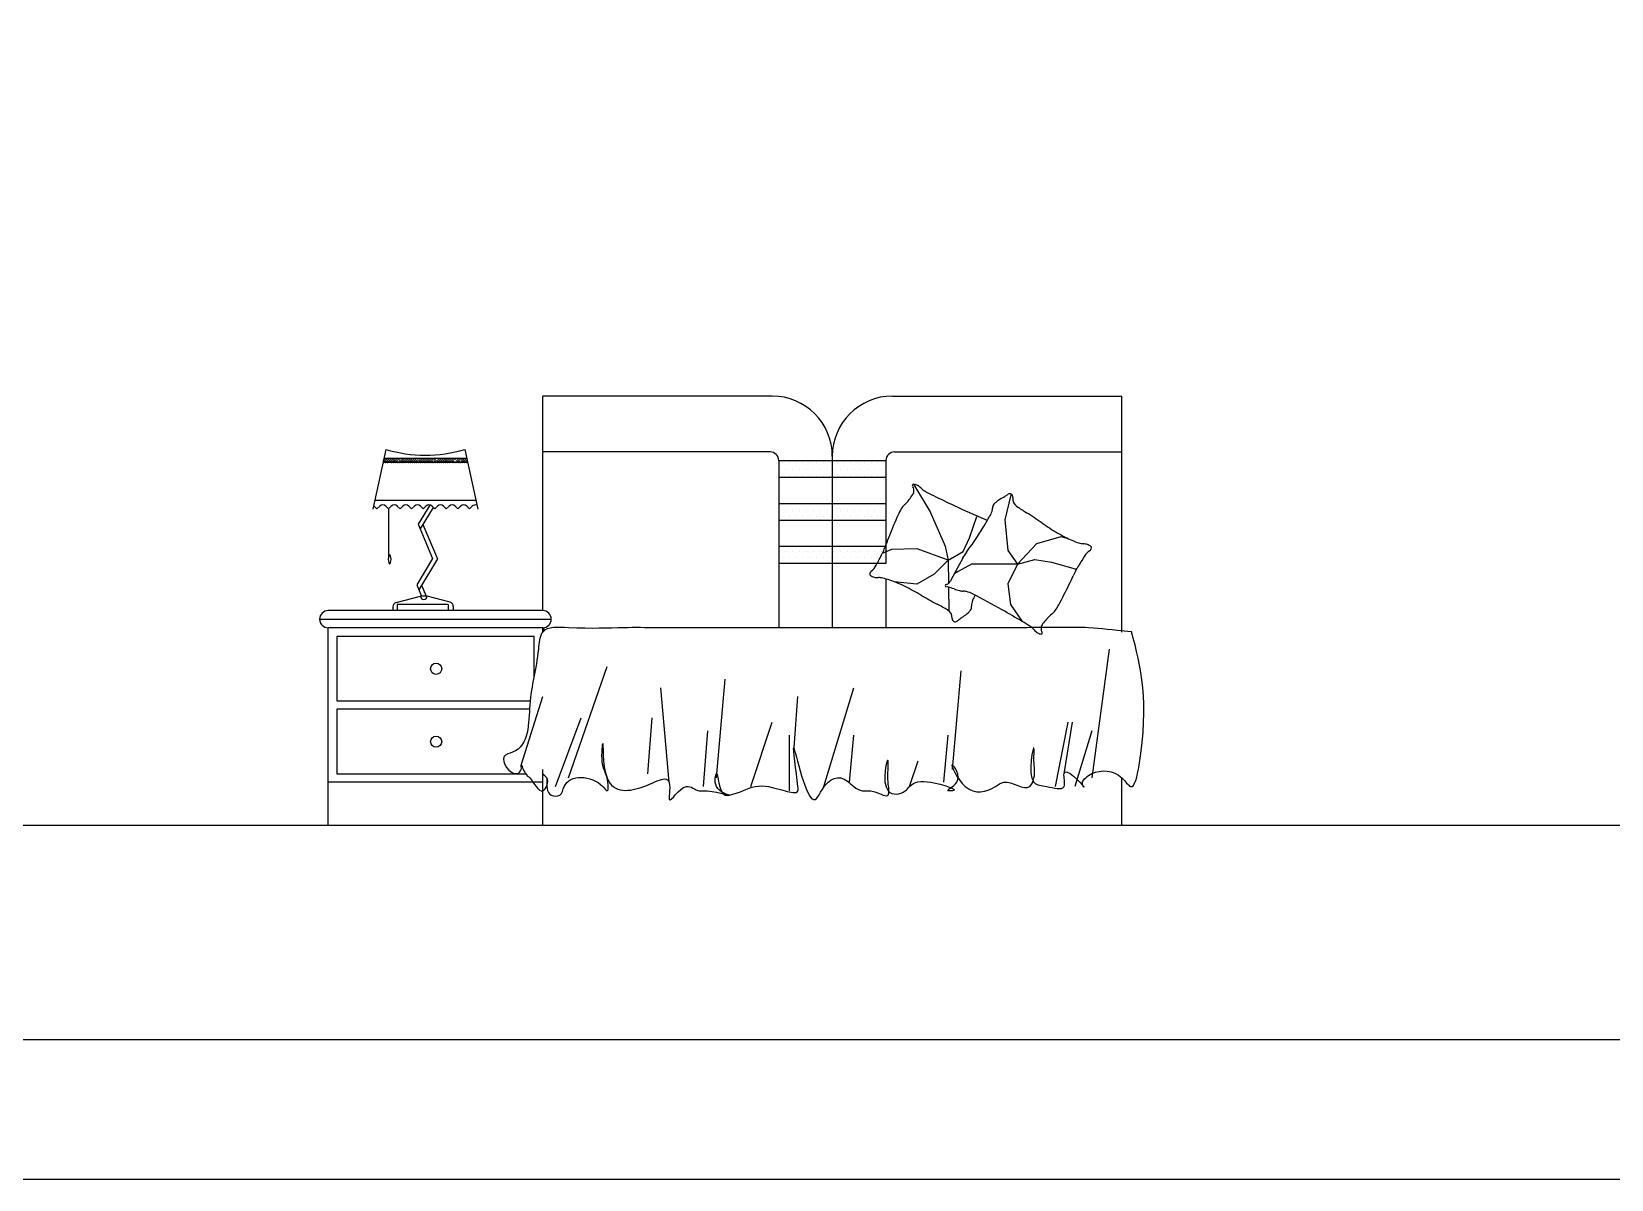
# Model space of a CAD drawing. Header units: inches. Extents: x 15.4 to 57.9, y 9.9 to 34.7.
# Drawn here: x 19.099 to 22.781, y 9.9 to 12.576 of the extents above; entities that cross this region are included whole.
import ezdxf

# ---------------------------------------------------------------- set-up
doc = ezdxf.new("R2010")
doc.units = ezdxf.units.IN
doc.header["$MEASUREMENT"] = 0
for name, color, linetype in [('02', 2, 'Continuous'), ('1', 1, 'Continuous'), ('kadrbm', 4, 'Continuous')]:
    doc.layers.add(name, color=color, linetype=linetype)

# ---------------------------------------------------------------- blocks, each defined once
blk = doc.blocks.new('kadrbm')
at = {"layer": 'kadrbm', "color": 4}
blk.add_lwpolyline([(0, 0), (0, 24.7972), (21, 24.7972), (21, 0), (0, 0)], close=True, dxfattribs=at)
blk.add_lwpolyline([(20.6631, 0.3257), (20.6631, 24.4603), (0.3369, 24.4603), (0.3369, 0.3257), (20.6631, 0.3257)], dxfattribs=at)

msp = doc.modelspace()

# ---------------------------------------------------------------- linework, layer by layer
at = {"layer": '02'}
for p, q in [((20.8256, 11.726), (20.2906, 11.726)), ((20.2906, 11.226), (20.2906, 11.726)), ((21.1056, 11.726), (21.6406, 11.726)), ((21.6406, 11.176), (21.6406, 11.726)), ((19.9247, 11.6019), (19.8947, 11.4627)), ((20.1091, 11.6019), (20.1391, 11.4627)), ((20.1157, 11.5712), (19.918, 11.5712)), ((19.9188, 11.5748), (19.9201, 11.5761)), ((19.9197, 11.5712), (19.9201, 11.5716)), ((19.92, 11.5805), (19.9201, 11.5805)), ((20.1137, 11.5807), (19.9201, 11.5807)), ((19.9201, 11.5805), (19.9223, 11.5783)), ((19.9201, 11.5761), (19.9223, 11.5738)), ((19.9201, 11.5716), (19.9205, 11.5712)), ((19.9223, 11.5783), (19.9246, 11.5805)), ((19.9223, 11.5738), (19.9246, 11.5761)), ((19.9242, 11.5712), (19.9246, 11.5716)), ((19.9246, 11.5805), (19.9268, 11.5783)), ((19.9246, 11.5761), (19.9268, 11.5738)), ((19.9246, 11.5716), (19.925, 11.5712)), ((19.9268, 11.5783), (19.9291, 11.5805)), ((19.9268, 11.5738), (19.9291, 11.5761)), ((19.9287, 11.5712), (19.9291, 11.5716)), ((19.9291, 11.5805), (19.9313, 11.5783)), ((19.9291, 11.5761), (19.9313, 11.5738)), ((19.9291, 11.5716), (19.9294, 11.5712)), ((19.9313, 11.5783), (19.9336, 11.5805)), ((19.9313, 11.5738), (19.9336, 11.5761)), ((19.9332, 11.5712), (19.9336, 11.5716)), ((19.9336, 11.5805), (19.9358, 11.5783)), ((19.9336, 11.5761), (19.9358, 11.5738)), ((19.9336, 11.5716), (19.9339, 11.5712)), ((19.9358, 11.5783), (19.938, 11.5805)), ((19.9358, 11.5738), (19.938, 11.5761)), ((19.9377, 11.5712), (19.938, 11.5716)), ((19.938, 11.5805), (19.9403, 11.5783)), ((19.938, 11.5761), (19.9403, 11.5738)), ((19.938, 11.5716), (19.9384, 11.5712)), ((19.9403, 11.5783), (19.9425, 11.5805)), ((19.9403, 11.5738), (19.9425, 11.5761)), ((19.9421, 11.5712), (19.9425, 11.5716)), ((19.9425, 11.5805), (19.9448, 11.5783)), ((19.9425, 11.5761), (19.9448, 11.5738)), ((19.9425, 11.5716), (19.9429, 11.5712)), ((19.9448, 11.5783), (19.947, 11.5805)), ((19.9448, 11.5738), (19.947, 11.5761)), ((19.9466, 11.5712), (19.947, 11.5716)), ((19.947, 11.5805), (19.9493, 11.5783)), ((19.947, 11.5761), (19.9493, 11.5738)), ((19.947, 11.5716), (19.9474, 11.5712)), ((19.9493, 11.5783), (19.9515, 11.5805)), ((19.9493, 11.5738), (19.9515, 11.5761)), ((19.9511, 11.5712), (19.9515, 11.5716)), ((19.9515, 11.5805), (19.9538, 11.5783)), ((19.9515, 11.5761), (19.9538, 11.5738)), ((19.9515, 11.5716), (19.9519, 11.5712)), ((19.9538, 11.5783), (19.956, 11.5805)), ((19.9556, 11.5712), (19.956, 11.5716)), ((19.956, 11.5805), (19.9582, 11.5783)), ((19.956, 11.5761), (19.9582, 11.5738)), ((19.956, 11.5716), (19.9564, 11.5712)), ((19.9582, 11.5738), (19.9605, 11.5761)), ((19.9601, 11.5712), (19.9605, 11.5716)), ((19.9605, 11.5805), (19.9627, 11.5783)), ((19.9605, 11.5761), (19.9627, 11.5738)), ((19.9605, 11.5716), (19.9609, 11.5712)), ((19.9627, 11.5783), (19.965, 11.5805)), ((19.9627, 11.5738), (19.965, 11.5761)), ((19.9646, 11.5712), (19.965, 11.5716)), ((19.965, 11.5805), (19.9672, 11.5783)), ((19.965, 11.5761), (19.9672, 11.5738)), ((19.965, 11.5716), (19.9654, 11.5712)), ((19.9672, 11.5783), (19.9695, 11.5805)), ((19.9672, 11.5738), (19.9695, 11.5761)), ((19.9691, 11.5712), (19.9695, 11.5716)), ((19.9695, 11.5805), (19.9717, 11.5783)), ((19.9695, 11.5761), (19.9717, 11.5738)), ((19.9695, 11.5716), (19.9699, 11.5712)), ((19.9717, 11.5783), (19.974, 11.5805)), ((19.9717, 11.5738), (19.974, 11.5761)), ((19.9736, 11.5712), (19.974, 11.5716)), ((19.974, 11.5805), (19.9762, 11.5783)), ((19.974, 11.5761), (19.9762, 11.5738)), ((19.974, 11.5716), (19.9743, 11.5712)), ((19.9762, 11.5783), (19.9785, 11.5805)), ((19.9762, 11.5738), (19.9785, 11.5761)), ((19.9781, 11.5712), (19.9785, 11.5716)), ((19.9785, 11.5805), (19.9807, 11.5783)), ((19.9785, 11.5761), (19.9807, 11.5738)), ((19.9785, 11.5716), (19.9788, 11.5712)), ((19.9807, 11.5783), (19.9829, 11.5805)), ((19.9807, 11.5738), (19.9829, 11.5761)), ((19.9826, 11.5712), (19.9829, 11.5716)), ((19.9829, 11.5805), (19.9852, 11.5783)), ((19.9829, 11.5761), (19.9852, 11.5738)), ((19.9829, 11.5716), (19.9833, 11.5712)), ((19.9852, 11.5783), (19.9874, 11.5805)), ((19.9852, 11.5738), (19.9874, 11.5761)), ((19.987, 11.5712), (19.9874, 11.5716)), ((19.9874, 11.5805), (19.9897, 11.5783)), ((19.9874, 11.5761), (19.9897, 11.5738)), ((19.9874, 11.5716), (19.9878, 11.5712)), ((19.9897, 11.5783), (19.9919, 11.5805)), ((19.9897, 11.5738), (19.9919, 11.5761)), ((19.9915, 11.5712), (19.9919, 11.5716)), ((19.9919, 11.5805), (19.9942, 11.5783)), ((19.9919, 11.5761), (19.9942, 11.5738)), ((19.9919, 11.5716), (19.9923, 11.5712)), ((19.9942, 11.5783), (19.9964, 11.5805)), ((19.9942, 11.5738), (19.9964, 11.5761)), ((19.996, 11.5712), (19.9964, 11.5716)), ((19.9964, 11.5761), (19.9987, 11.5738)), ((19.9964, 11.5716), (19.9968, 11.5712)), ((19.9987, 11.5783), (20.0009, 11.5805)), ((19.9987, 11.5738), (20.0009, 11.5761)), ((20.0005, 11.5712), (20.0009, 11.5716)), ((20.0009, 11.5805), (20.0031, 11.5783)), ((20.0009, 11.5716), (20.0013, 11.5712)), ((20.0031, 11.5738), (20.0054, 11.5761)), ((20.005, 11.5712), (20.0054, 11.5716)), ((20.0054, 11.5805), (20.0076, 11.5783)), ((20.0054, 11.5761), (20.0076, 11.5738)), ((20.0054, 11.5716), (20.0058, 11.5712)), ((20.0076, 11.5783), (20.0099, 11.5805)), ((20.0076, 11.5738), (20.0099, 11.5761)), ((20.0095, 11.5712), (20.0099, 11.5716)), ((20.0099, 11.5805), (20.0121, 11.5783)), ((20.0099, 11.5761), (20.0121, 11.5738)), ((20.0099, 11.5716), (20.0103, 11.5712)), ((20.0121, 11.5783), (20.0144, 11.5805)), ((20.0121, 11.5738), (20.0144, 11.5761)), ((20.014, 11.5712), (20.0144, 11.5716)), ((20.0144, 11.5805), (20.0166, 11.5783)), ((20.0144, 11.5761), (20.0166, 11.5738)), ((20.0144, 11.5716), (20.0148, 11.5712)), ((20.0166, 11.5783), (20.0189, 11.5805)), ((20.0166, 11.5738), (20.0189, 11.5761)), ((20.0185, 11.5712), (20.0189, 11.5716)), ((20.0189, 11.5805), (20.0211, 11.5783)), ((20.0189, 11.5761), (20.0211, 11.5738)), ((20.0189, 11.5716), (20.0192, 11.5712)), ((20.0211, 11.5783), (20.0234, 11.5805)), ((20.0211, 11.5738), (20.0234, 11.5761)), ((20.023, 11.5712), (20.0234, 11.5716)), ((20.0234, 11.5805), (20.0256, 11.5783)), ((20.0234, 11.5761), (20.0256, 11.5738)), ((20.0234, 11.5716), (20.0237, 11.5712)), ((20.0256, 11.5783), (20.0278, 11.5805)), ((20.0256, 11.5738), (20.0278, 11.5761)), ((20.0275, 11.5712), (20.0278, 11.5716)), ((20.0278, 11.5805), (20.0301, 11.5783)), ((20.0278, 11.5761), (20.0301, 11.5738)), ((20.0278, 11.5716), (20.0282, 11.5712)), ((20.0301, 11.5783), (20.0323, 11.5805)), ((20.0301, 11.5738), (20.0323, 11.5761)), ((20.032, 11.5712), (20.0323, 11.5716)), ((20.0323, 11.5805), (20.0346, 11.5783)), ((20.0323, 11.5761), (20.0346, 11.5738)), ((20.0323, 11.5716), (20.0327, 11.5712)), ((20.0346, 11.5783), (20.0368, 11.5805)), ((20.0364, 11.5712), (20.0368, 11.5716)), ((20.0368, 11.5805), (20.0391, 11.5783)), ((20.0368, 11.5761), (20.0391, 11.5738)), ((20.0368, 11.5716), (20.0372, 11.5712)), ((20.0391, 11.5783), (20.0413, 11.5805)), ((20.0391, 11.5738), (20.0413, 11.5761)), ((20.0409, 11.5712), (20.0413, 11.5716)), ((20.0413, 11.5716), (20.0417, 11.5712)), ((20.0436, 11.5738), (20.0458, 11.5761)), ((20.0454, 11.5712), (20.0458, 11.5716)), ((20.0458, 11.5805), (20.048, 11.5783)), ((20.0458, 11.5761), (20.048, 11.5738)), ((20.0458, 11.5716), (20.0462, 11.5712)), ((20.048, 11.5783), (20.0503, 11.5805)), ((20.048, 11.5738), (20.0503, 11.5761)), ((20.0499, 11.5712), (20.0503, 11.5716)), ((20.0503, 11.5805), (20.0525, 11.5783)), ((20.0503, 11.5761), (20.0525, 11.5738)), ((20.0503, 11.5716), (20.0507, 11.5712)), ((20.0525, 11.5783), (20.0548, 11.5805)), ((20.0525, 11.5738), (20.0548, 11.5761)), ((20.0544, 11.5712), (20.0548, 11.5716)), ((20.0548, 11.5805), (20.057, 11.5783)), ((20.0548, 11.5761), (20.057, 11.5738)), ((20.0548, 11.5716), (20.0552, 11.5712)), ((20.057, 11.5783), (20.0593, 11.5805)), ((20.057, 11.5738), (20.0593, 11.5761)), ((20.0589, 11.5712), (20.0593, 11.5716)), ((20.0593, 11.5805), (20.0615, 11.5783)), ((20.0593, 11.5761), (20.0615, 11.5738)), ((20.0593, 11.5716), (20.0597, 11.5712)), ((20.0615, 11.5783), (20.0638, 11.5805)), ((20.0615, 11.5738), (20.0638, 11.5761)), ((20.0634, 11.5712), (20.0638, 11.5716)), ((20.0638, 11.5805), (20.066, 11.5783)), ((20.0638, 11.5761), (20.066, 11.5738)), ((20.0638, 11.5716), (20.0641, 11.5712)), ((20.066, 11.5783), (20.0683, 11.5805)), ((20.066, 11.5738), (20.0683, 11.5761)), ((20.0679, 11.5712), (20.0683, 11.5716)), ((20.0683, 11.5805), (20.0705, 11.5783)), ((20.0683, 11.5761), (20.0705, 11.5738)), ((20.0683, 11.5716), (20.0686, 11.5712)), ((20.0705, 11.5783), (20.0727, 11.5805)), ((20.0705, 11.5738), (20.0727, 11.5761)), ((20.0724, 11.5712), (20.0727, 11.5716)), ((20.0727, 11.5805), (20.075, 11.5783)), ((20.0727, 11.5761), (20.075, 11.5738)), ((20.0727, 11.5716), (20.0731, 11.5712)), ((20.075, 11.5783), (20.0772, 11.5805)), ((20.075, 11.5738), (20.0772, 11.5761)), ((20.0769, 11.5712), (20.0772, 11.5716)), ((20.0772, 11.5805), (20.0795, 11.5783)), ((20.0772, 11.5761), (20.0795, 11.5738)), ((20.0772, 11.5716), (20.0776, 11.5712)), ((20.0795, 11.5783), (20.0817, 11.5805)), ((20.0795, 11.5738), (20.0817, 11.5761)), ((20.0813, 11.5712), (20.0817, 11.5716)), ((20.0817, 11.5805), (20.084, 11.5783)), ((20.0817, 11.5761), (20.084, 11.5738)), ((20.0817, 11.5716), (20.0821, 11.5712)), ((20.084, 11.5783), (20.0862, 11.5805)), ((20.0858, 11.5712), (20.0862, 11.5716)), ((20.0862, 11.5805), (20.0885, 11.5783)), ((20.0862, 11.5716), (20.0866, 11.5712)), ((20.0885, 11.5738), (20.0907, 11.5761)), ((20.0903, 11.5712), (20.0907, 11.5716)), ((20.0907, 11.5805), (20.0929, 11.5783)), ((20.0907, 11.5761), (20.0929, 11.5738)), ((20.0907, 11.5716), (20.0911, 11.5712)), ((20.0929, 11.5783), (20.0952, 11.5805)), ((20.0929, 11.5738), (20.0952, 11.5761)), ((20.0948, 11.5712), (20.0952, 11.5716)), ((20.0952, 11.5805), (20.0974, 11.5783)), ((20.0952, 11.5761), (20.0974, 11.5738)), ((20.0952, 11.5716), (20.0956, 11.5712)), ((20.0974, 11.5783), (20.0997, 11.5805)), ((20.0993, 11.5712), (20.0997, 11.5716)), ((20.0997, 11.5805), (20.1019, 11.5783)), ((20.0997, 11.5761), (20.1019, 11.5738)), ((20.0997, 11.5716), (20.1001, 11.5712)), ((20.1019, 11.5783), (20.1042, 11.5805)), ((20.1019, 11.5738), (20.1042, 11.5761)), ((20.1038, 11.5712), (20.1042, 11.5716)), ((20.1042, 11.5805), (20.1064, 11.5783)), ((20.1042, 11.5761), (20.1064, 11.5738)), ((20.1042, 11.5716), (20.1046, 11.5712)), ((20.1064, 11.5783), (20.1087, 11.5805)), ((20.1064, 11.5738), (20.1087, 11.5761)), ((20.1083, 11.5712), (20.1087, 11.5716)), ((20.1087, 11.5805), (20.1109, 11.5783)), ((20.1087, 11.5761), (20.1109, 11.5738)), ((20.1087, 11.5716), (20.109, 11.5712)), ((20.1109, 11.5783), (20.1132, 11.5805)), ((20.1109, 11.5738), (20.1132, 11.5761)), ((20.1128, 11.5712), (20.1132, 11.5716)), ((20.1132, 11.5805), (20.1139, 11.5798)), ((20.1132, 11.5761), (20.1151, 11.5741)), ((20.1132, 11.5716), (20.1135, 11.5712)), ((20.8206, 11.596), (20.2906, 11.596)), ((20.8406, 11.576), (21.0906, 11.576)), ((20.8406, 11.576), (20.8406, 11.1861)), ((20.8496, 11.5713), (20.8496, 11.5713)), ((20.8654, 11.5713), (20.8654, 11.5713)), ((20.8813, 11.5713), (20.8813, 11.5713)), ((20.8972, 11.5713), (20.8972, 11.5713)), ((20.9131, 11.5713), (20.9131, 11.5713)), ((20.9289, 11.5713), (20.9289, 11.5713)), ((20.9448, 11.5713), (20.9448, 11.5713)), ((20.9607, 11.5713), (20.9607, 11.5713)), ((20.9656, 11.586), (20.9656, 11.186)), ((20.9766, 11.5713), (20.9766, 11.5713)), ((20.9924, 11.5713), (20.9924, 11.5713)), ((21.0083, 11.5713), (21.0083, 11.5713)), ((21.0242, 11.5713), (21.0242, 11.5713)), ((21.0401, 11.5713), (21.0401, 11.5713)), ((21.0559, 11.5713), (21.0559, 11.5713)), ((21.0718, 11.5713), (21.0718, 11.5713)), ((21.0877, 11.5713), (21.0877, 11.5713)), ((21.0906, 11.576), (21.0906, 11.336)), ((21.1106, 11.596), (21.6406, 11.596)), ((21.0906, 11.536), (20.8406, 11.536)), ((20.8416, 11.5554), (20.8416, 11.5554)), ((20.8496, 11.5395), (20.8496, 11.5395)), ((20.8575, 11.5554), (20.8575, 11.5554)), ((20.8654, 11.5395), (20.8654, 11.5395)), ((20.8734, 11.5554), (20.8734, 11.5554)), ((20.8813, 11.5395), (20.8813, 11.5395)), ((20.8892, 11.5554), (20.8892, 11.5554)), ((20.8972, 11.5395), (20.8972, 11.5395)), ((20.9051, 11.5554), (20.9051, 11.5554)), ((20.9131, 11.5395), (20.9131, 11.5395)), ((20.921, 11.5554), (20.921, 11.5554)), ((20.9289, 11.5395), (20.9289, 11.5395)), ((20.9369, 11.5554), (20.9369, 11.5554)), ((20.9448, 11.5395), (20.9448, 11.5395)), ((20.9527, 11.5554), (20.9527, 11.5554)), ((20.9607, 11.5395), (20.9607, 11.5395)), ((20.9686, 11.5554), (20.9686, 11.5554)), ((20.9766, 11.5395), (20.9766, 11.5395)), ((20.9845, 11.5554), (20.9845, 11.5554)), ((20.9924, 11.5395), (20.9924, 11.5395)), ((21.0004, 11.5554), (21.0004, 11.5554)), ((21.0083, 11.5395), (21.0083, 11.5395)), ((21.0162, 11.5554), (21.0162, 11.5554)), ((21.0242, 11.5395), (21.0242, 11.5395)), ((21.0321, 11.5554), (21.0321, 11.5554)), ((21.0401, 11.5395), (21.0401, 11.5395)), ((21.048, 11.5554), (21.048, 11.5554)), ((21.0559, 11.5395), (21.0559, 11.5395)), ((21.0639, 11.5554), (21.0639, 11.5554)), ((21.0718, 11.5395), (21.0718, 11.5395)), ((21.0797, 11.5554), (21.0797, 11.5554)), ((21.0877, 11.5395), (21.0877, 11.5395)), ((21.1546, 11.5204), (21.1935, 11.456)), ((21.3817, 11.4959), (21.3675, 11.4377)), ((19.8978, 11.4695), (19.9044, 11.463)), ((20.1348, 11.4827), (19.899, 11.4827)), ((19.9044, 11.463), (19.9108, 11.4694)), ((19.9249, 11.4694), (19.9313, 11.463)), ((19.9313, 11.463), (19.9377, 11.4694)), ((19.9313, 11.463), (19.9313, 11.3517)), ((19.9518, 11.4694), (19.9582, 11.463)), ((19.9582, 11.463), (19.9646, 11.4694)), ((19.9788, 11.4694), (19.9852, 11.463)), ((19.9852, 11.463), (19.9916, 11.4694)), ((20.0273, 11.4721), (20.0003, 11.4277)), ((20.0356, 11.4665), (20.0051, 11.4163)), ((20.0057, 11.4694), (20.0121, 11.463)), ((20.0121, 11.463), (20.0185, 11.4694)), ((20.0327, 11.4694), (20.0391, 11.463)), ((20.0391, 11.463), (20.0455, 11.4694)), ((20.0596, 11.4694), (20.066, 11.463)), ((20.066, 11.463), (20.0724, 11.4694)), ((20.0866, 11.4694), (20.0929, 11.463)), ((20.0929, 11.463), (20.0993, 11.4694)), ((20.1135, 11.4694), (20.12, 11.4629)), ((20.12, 11.4629), (20.1264, 11.4694)), ((20.8406, 11.476), (21.0906, 11.476)), ((20.8416, 11.4602), (20.8416, 11.4602)), ((20.8575, 11.4602), (20.8575, 11.4602)), ((20.8734, 11.4602), (20.8734, 11.4602)), ((20.8892, 11.4602), (20.8892, 11.4602)), ((20.9051, 11.4602), (20.9051, 11.4602)), ((20.921, 11.4602), (20.921, 11.4602)), ((20.9369, 11.4602), (20.9369, 11.4602)), ((20.9527, 11.4602), (20.9527, 11.4602)), ((20.9686, 11.4602), (20.9686, 11.4602)), ((20.9845, 11.4602), (20.9845, 11.4602)), ((21.0004, 11.4602), (21.0004, 11.4602)), ((21.0162, 11.4602), (21.0162, 11.4602)), ((21.0321, 11.4602), (21.0321, 11.4602)), ((21.048, 11.4602), (21.048, 11.4602)), ((21.0639, 11.4602), (21.0639, 11.4602)), ((21.0797, 11.4602), (21.0797, 11.4602)), ((21.1935, 11.456), (21.2285, 11.3766)), ((20.0003, 11.4277), (20.034, 11.3473)), ((20.0115, 11.4268), (20.0452, 11.3464)), ((21.0906, 11.436), (20.8406, 11.436)), ((20.8496, 11.4443), (20.8496, 11.4443)), ((20.8654, 11.4443), (20.8654, 11.4443)), ((20.8813, 11.4443), (20.8813, 11.4443)), ((20.8972, 11.4443), (20.8972, 11.4443)), ((20.9131, 11.4443), (20.9131, 11.4443)), ((20.9289, 11.4443), (20.9289, 11.4443)), ((20.9448, 11.4443), (20.9448, 11.4443)), ((20.9607, 11.4443), (20.9607, 11.4443)), ((20.9766, 11.4443), (20.9766, 11.4443)), ((20.9924, 11.4443), (20.9924, 11.4443)), ((21.0083, 11.4443), (21.0083, 11.4443)), ((21.0242, 11.4443), (21.0242, 11.4443)), ((21.0401, 11.4443), (21.0401, 11.4443)), ((21.0559, 11.4443), (21.0559, 11.4443)), ((21.0718, 11.4443), (21.0718, 11.4443)), ((21.0877, 11.4443), (21.0877, 11.4443)), ((21.2855, 11.3957), (21.3023, 11.4453)), ((21.3675, 11.4377), (21.3747, 11.3662)), ((21.2707, 11.3641), (21.2855, 11.3957)), ((21.3971, 11.3339), (21.4423, 11.3828)), ((21.4423, 11.3828), (21.4988, 11.3986)), ((21.4988, 11.3986), (21.5124, 11.3952)), ((20.034, 11.3473), (19.9969, 11.2862)), ((20.0452, 11.3464), (20.0017, 11.2748)), ((20.8406, 11.376), (21.0906, 11.376)), ((20.8416, 11.3649), (20.8416, 11.3649)), ((20.8496, 11.349), (20.8496, 11.349)), ((20.8575, 11.3649), (20.8575, 11.3649)), ((20.8654, 11.349), (20.8654, 11.349)), ((20.8734, 11.3649), (20.8734, 11.3649)), ((20.8813, 11.349), (20.8813, 11.349)), ((20.8892, 11.3649), (20.8892, 11.3649)), ((20.8972, 11.349), (20.8972, 11.349)), ((20.9051, 11.3649), (20.9051, 11.3649)), ((20.9131, 11.349), (20.9131, 11.349)), ((20.921, 11.3649), (20.921, 11.3649)), ((20.9289, 11.349), (20.9289, 11.349)), ((20.9369, 11.3649), (20.9369, 11.3649)), ((20.9448, 11.349), (20.9448, 11.349)), ((20.9527, 11.3649), (20.9527, 11.3649)), ((20.9607, 11.349), (20.9607, 11.349)), ((20.9686, 11.3649), (20.9686, 11.3649)), ((20.9766, 11.349), (20.9766, 11.349)), ((20.9845, 11.3649), (20.9845, 11.3649)), ((20.9924, 11.349), (20.9924, 11.349)), ((21.0004, 11.3649), (21.0004, 11.3649)), ((21.0083, 11.349), (21.0083, 11.349)), ((21.0162, 11.3649), (21.0162, 11.3649)), ((21.0242, 11.349), (21.0242, 11.349)), ((21.0321, 11.3649), (21.0321, 11.3649)), ((21.0401, 11.349), (21.0401, 11.349)), ((21.048, 11.3649), (21.048, 11.3649)), ((21.0559, 11.349), (21.0559, 11.349)), ((21.0639, 11.3649), (21.0639, 11.3649)), ((21.0718, 11.349), (21.0718, 11.349)), ((21.0797, 11.3649), (21.0797, 11.3649)), ((21.1039, 11.3684), (21.0821, 11.3591)), ((21.0877, 11.349), (21.0877, 11.349)), ((21.1636, 11.3699), (21.1039, 11.3684)), ((21.2353, 11.3439), (21.1636, 11.3699)), ((21.2353, 11.3439), (21.203, 11.3107)), ((21.2285, 11.3766), (21.2353, 11.3439)), ((21.2353, 11.3439), (21.2707, 11.3641)), ((21.2353, 11.3439), (21.2362, 11.2892)), ((21.2694, 11.3482), (21.2528, 11.3174)), ((21.3747, 11.3662), (21.3971, 11.3339)), ((21.3971, 11.3339), (21.4372, 11.3455)), ((21.4372, 11.3455), (21.4764, 11.3393)), ((21.0906, 11.336), (20.8406, 11.336)), ((21.203, 11.3107), (21.1628, 11.2876)), ((21.2528, 11.3174), (21.2399, 11.2936)), ((21.2588, 11.317), (21.2513, 11.3128)), ((21.2896, 11.3346), (21.2588, 11.317)), ((21.3971, 11.3339), (21.2896, 11.3346)), ((21.3971, 11.3339), (21.3743, 11.2886)), ((21.4764, 11.3393), (21.5315, 11.3234)), ((21.5315, 11.3234), (21.533, 11.3195)), ((19.9969, 11.2862), (20.0081, 11.2595)), ((20.0081, 11.2853), (20.0189, 11.2595)), ((21.0906, 11.2997), (21.0906, 11.186)), ((21.1628, 11.2876), (21.1096, 11.2934)), ((21.2363, 11.2807), (21.2372, 11.2258)), ((21.3743, 11.2886), (21.381, 11.24)), ((19.9417, 11.2349), (19.9417, 11.226)), ((19.9492, 11.2446), (20.006, 11.2595)), ((19.9514, 11.2401), (19.9514, 11.226)), ((20.0704, 11.2401), (19.9514, 11.2401)), ((20.021, 11.2595), (20.006, 11.2595)), ((20.0748, 11.2454), (20.021, 11.2595)), ((20.0704, 11.2401), (20.0704, 11.226)), ((20.0823, 11.2357), (20.0823, 11.226)), ((21.381, 11.24), (21.4078, 11.2009)), ((19.7706, 11.206), (20.3106, 11.206)), ((20.2906, 11.226), (19.7906, 11.226)), ((20.2906, 11.186), (19.7906, 11.186)), ((19.7906, 10.726), (19.7906, 11.186)), ((19.8106, 11.166), (19.8106, 11.016)), ((20.2706, 11.166), (19.8106, 11.166)), ((20.2706, 11.0735), (20.2706, 11.166)), ((20.2906, 11.176), (20.2906, 11.186)), ((21.6106, 11.136), (21.5706, 10.836)), ((20.3506, 10.836), (20.4406, 11.096)), ((21.2456, 10.856), (21.2656, 11.086)), ((20.5856, 10.826), (20.5656, 11.046)), ((20.6956, 10.836), (20.7156, 11.066)), ((20.9456, 10.816), (21.0156, 11.046)), ((19.8106, 11.016), (20.2615, 11.016)), ((20.2406, 10.866), (20.2906, 11.026)), ((20.8756, 10.896), (20.8856, 11.026)), ((19.8106, 10.996), (19.8106, 10.846)), ((20.2599, 10.996), (19.8106, 10.996)), ((20.3206, 10.816), (20.3806, 10.976)), ((20.5356, 10.846), (20.5456, 10.976)), ((20.6656, 10.816), (20.6756, 10.946)), ((20.7756, 10.816), (20.8256, 10.966)), ((20.8656, 10.806), (20.8656, 10.936)), ((21.0056, 10.826), (21.0156, 10.936)), ((21.2256, 10.826), (21.2356, 10.936)), ((21.4856, 10.816), (21.5156, 10.966)), ((21.5056, 10.846), (21.5256, 10.966)), ((21.5706, 10.946), (21.5306, 10.816)), ((21.1456, 10.816), (21.1656, 10.876)), ((20.2906, 10.826), (19.7906, 10.826)), ((19.8106, 10.846), (20.2506, 10.846)), ((20.2906, 10.726), (20.2906, 10.856)), ((21.6406, 10.726), (21.6406, 10.836))]:
    msp.add_line(p, q, dxfattribs=at)
for centre in [(20.0423, 11.0905), (20.0423, 10.9205)]:
    msp.add_circle(centre, 0.013, dxfattribs=at)
for centre, radius, start, end in [((20.8256, 11.586), 0.14, 0, 90), ((21.1056, 11.586), 0.14, 90, 180), ((20.0169, 11.908), 0.3197, 253.2352, 286.7648), ((20.8206, 11.576), 0.02, 0, 90), ((21.1106, 11.576), 0.02, 90, 180), ((20.9829, 11.607), 0.2027, 322.9253, 327.013), ((21.1545, 11.5178), 0.00255, 87.7793, 227.1778), ((21.134, 11.5089), 0.0227, 327.013, 339.26), ((21.1476, 11.5088), 0.00815, 4.2383, 47.2517), ((21.1539, 11.5001), 0.0203, 63.4857, 87.7793), ((21.1469, 11.504), 0.00881, 339.26, 356.5595), ((21.1114, 11.5061), 0.0444, 356.5595, 4.2383), ((21.1475, 11.4873), 0.0346, 45.2455, 63.4857), ((21.204, 11.5443), 0.0456, 225.2455, 241.124), ((21.4148, 11.9265), 0.4822, 241.124, 243.7023), ((22.5011, 14.1249), 2.9343, 243.7023, 244.7473), ((21.5557, 11.1614), 0.3804, 120.0472, 121.046), ((21.2549, 11.6814), 0.2203, 300.0472, 301.3597), ((21.356, 11.5155), 0.026, 301.3597, 307.9583), ((21.3967, 11.4633), 0.0401, 122.6445, 127.9583), ((21.379, 11.4909), 0.00733, 350.5854, 122.6445), ((21.4066, 11.4864), 0.0207, 170.5854, 236.5407), ((19.9178, 11.4623), 0.01, 45, 135), ((19.9448, 11.4623), 0.01, 45, 135), ((19.9717, 11.4623), 0.01, 45, 135), ((19.9987, 11.4623), 0.01, 45, 135), ((20.0256, 11.4623), 0.01, 45, 135), ((20.0525, 11.4623), 0.01, 45, 135), ((20.0795, 11.4623), 0.01, 45, 135), ((20.1064, 11.4623), 0.01, 45, 135), ((20.1335, 11.4623), 0.01, 68.2983, 135), ((21.2221, 11.4029), 0.1132, 147.7574, 155.9913), ((21.1658, 11.4384), 0.0467, 134.1305, 147.7574), ((21.0556, 11.5521), 0.1117, 314.1305, 322.9253), ((22.0222, 13.1094), 1.8115, 244.7473, 247.2225), ((20.827, 11.7284), 0.5791, 328.7781, 331.4147), ((21.3123, 11.464), 0.0264, 331.4147, 1.8801), ((21.3517, 11.4653), 0.013, 137.9374, 181.8801), ((21.3751, 11.4441), 0.0446, 127.3534, 137.9374), ((21.4241, 11.3799), 0.1253, 121.046, 127.3534), ((22.3788, 12.9575), 1.784, 236.5407, 237.4163), ((20.7927, 10.4757), 1.1614, 56.3311, 57.4163), ((22.1726, 10.9795), 1.1537, 155.9913, 158.5684), ((20.4913, 11.9319), 0.9716, 326.7426, 328.7781), ((21.3468, 11.5011), 0.0671, 247.2225, 253.0943), ((19.488, 8.5171), 3.5147, 55.9827, 56.3311), ((23.3356, 14.2177), 3.3629, 235.9827, 236.3388), ((21.6707, 11.7177), 0.3592, 236.3388, 243.0823), ((20.7951, 11.4866), 0.3142, 337.5187, 339.9899), ((21.9823, 11.0542), 0.9493, 158.5684, 159.9899), ((20.5499, 11.8935), 0.9016, 323.895, 326.7426), ((21.6202, 11.6182), 0.2477, 243.0823, 251.2057), ((21.5521, 11.4181), 0.0363, 251.2057, 267.219), ((21.5487, 11.3474), 0.0345, 70.7907, 87.219), ((21.5504, 11.3523), 0.0293, 52.1392, 70.7907), ((19.7153, 12.0539), 1.5332, 331.8936, 333.0537), ((20.9898, 11.406), 0.1035, 333.0537, 337.5187), ((21.378, 11.2895), 0.1235, 143.895, 151.5954), ((22.8464, 10.529), 1.5332, 147.4977, 148.6578), ((21.59, 11.3295), 0.0435, 124.3396, 147.4977), ((21.56, 11.3734), 0.00965, 304.3396, 354.7923), ((21.5663, 11.3728), 0.00334, 354.7923, 52.1392), ((21.0626, 11.3106), 0.00965, 128.7355, 179.1882), ((21.0563, 11.3107), 0.00334, 179.1882, 236.5351), ((21.0706, 11.3324), 0.0293, 236.5351, 255.1866), ((21.0293, 11.3521), 0.0435, 308.7355, 331.8936), ((21.0719, 11.3374), 0.0345, 255.1866, 271.6149), ((20.6626, 11.6995), 0.9493, 334.1725, 335.594), ((21.8132, 11.1775), 0.3142, 153.1228, 155.594), ((21.6254, 11.2727), 0.1035, 148.6578, 153.1228), ((21.0739, 11.2666), 0.0363, 75.6016, 91.6149), ((21.0214, 11.0619), 0.2477, 67.4782, 75.6016), ((20.9786, 10.9589), 0.3592, 60.7347, 67.4782), ((19.5103, 8.3386), 3.3629, 60.3786, 60.7347), ((21.2313, 11.2842), 0.00269, 101.0177, 268.1442), ((21.2282, 11.2999), 0.0133, 281.0177, 331.5954), ((21.2316, 11.2617), 0.0196, 75.8487, 88.0902), ((21.2088, 11.1715), 0.1126, 68.9502, 75.8487), ((21.2864, 11.373), 0.1033, 248.9502, 256.1526), ((21.2715, 11.3125), 0.041, 256.1526, 268.3428), ((21.2692, 11.2333), 0.0382, 75.7094, 88.3428), ((21.262, 11.2053), 0.0671, 62.8266, 75.7094), ((20.4786, 11.7886), 1.1537, 331.5954, 334.1725), ((19.9517, 11.2349), 0.01, 104.6877, 180), ((20.0135, 11.2595), 0.00753, 180, 0), ((20.0723, 11.2357), 0.01, 0, 75.3123), ((22.9096, 14.3173), 3.5147, 240.3786, 240.727), ((21.7589, 12.2645), 1.1614, 240.727, 241.8122), ((20.3676, 9.6685), 1.784, 60.9366, 61.8122), ((21.2774, 11.235), 0.013, 322.3332, 6.276), ((21.3165, 11.2393), 0.0264, 155.8106, 186.276), ((21.8207, 11.0128), 0.5791, 154.4861, 155.8106), ((20.4654, 9.6534), 1.8115, 60.3514, 62.8266), ((21.3939, 11.2936), 0.1132, 323.3616, 331.5954), ((19.7906, 11.206), 0.02, 90, 270), ((20.2906, 11.206), 0.02, 270, 90), ((21.2242, 11.2097), 0.0207, 354.9813, 60.9366), ((21.2521, 11.2073), 0.00733, 174.9813, 307.0404), ((21.2324, 11.2335), 0.0401, 307.0404, 312.3542), ((21.2769, 11.1846), 0.026, 125.7555, 132.3542), ((21.3905, 11.0269), 0.2203, 124.4431, 125.7555), ((21.0507, 11.5224), 0.3804, 304.4431, 305.4419), ((21.1986, 11.3145), 0.1253, 305.4419, 311.7493), ((21.2524, 11.2543), 0.0446, 311.7493, 322.3332), ((19.91, 8.6777), 2.9343, 59.3064, 60.3514), ((21.1617, 10.7863), 0.4822, 56.7281, 59.3064), ((21.4737, 11.1812), 0.0227, 142.6171, 154.8641), ((21.6168, 11.0718), 0.2027, 138.5294, 142.6171), ((21.5486, 11.1321), 0.1117, 129.7346, 138.5294), ((21.4473, 11.2539), 0.0467, 309.7346, 323.3616), ((21.0406, 10.9397), 0.7864, 161.7209, 162.5077), ((21.4012, 11.1513), 0.0456, 40.8497, 56.7281), ((21.4619, 11.2038), 0.0346, 220.8497, 239.0898), ((21.4545, 11.1915), 0.0203, 239.0898, 263.3834), ((21.4964, 11.1822), 0.0444, 172.1637, 179.8424), ((21.4601, 11.1823), 0.00815, 179.8424, 222.8559), ((21.4525, 11.1738), 0.00255, 263.3834, 42.7893), ((21.4611, 11.187), 0.00881, 154.8641, 172.1637)]:
    msp.add_arc(centre, radius, start, end, dxfattribs=at)
at = {"layer": '02', "extrusion": (0, 0, -1)}
msp.add_ellipse((19.9339, 11.3456), major_axis=(0, 0.0106), ratio=0.300208, start_param=3.141593, end_param=9.424778, dxfattribs=at)
at = {"layer": '02'}
for points, knots in [([(21.6631, 11.1766), (21.6123, 11.1806), (21.5733, 11.1893), (21.4222, 11.1855), (21.2722, 11.1862), (21.1122, 11.186), (20.919, 11.186), (20.7218, 11.1862), (20.5565, 11.1856), (20.4843, 11.1872), (20.3861, 11.1824), (20.2844, 11.1908), (20.2792, 11.0995), (20.2541, 11.0224), (20.2606, 10.9016), (20.1836, 10.8878), (20.2201, 10.8341), (20.2425, 10.8531), (20.2386, 10.8756), (20.2484, 10.8441), (20.2674, 10.8339), (20.2872, 10.7844), (20.3103, 10.8353), (20.2923, 10.8421), (20.2906, 10.846)], [7.467103, 7.467103, 7.467103, 7.467103, 160.312195, 350.312195, 460.312195, 610.312195, 830.312195, 1040.312195, 1200.312195, 1330.312195, 1470.312195, 1531.139821, 1572.370877, 1703.900341, 1820.94734, 1843.30802, 1893.30802, 1907.450156, 1917.450156, 1939.810836, 1953.952971, 1996.379378, 2028.002155, 2042.14429, 2042.14429, 2042.14429, 2042.14429]), ([(20.3006, 10.836), (20.2998, 10.8178), (20.2979, 10.7943), (20.3355, 10.7919), (20.3412, 10.845), (20.4118, 10.8437), (20.446, 10.7959), (20.4418, 10.8434), (20.4254, 10.8649), (20.4339, 10.9582), (20.4247, 10.7937), (20.5406, 10.8113), (20.5947, 10.8556), (20.5806, 10.7652), (20.6213, 10.8345), (20.6487, 10.8043), (20.6811, 10.8084), (20.7562, 10.7876), (20.6857, 10.8069), (20.6996, 10.8751), (20.6995, 10.7928), (20.7445, 10.798), (20.7889, 10.8259), (20.8338, 10.8116), (20.8877, 10.7975), (20.8822, 10.8452), (20.8615, 10.9902), (20.9138, 10.7283), (20.9464, 10.8281), (20.9889, 10.8424), (21.0109, 10.8179), (21.0346, 10.8032), (21.0614, 10.8107), (21.1038, 10.7801), (21.0937, 10.8296), (21.0955, 10.8498), (21.0973, 10.905), (21.071, 10.7903), (21.1312, 10.7983), (21.153, 10.8266), (21.1846, 10.8335), (21.2694, 10.8062), (21.2234, 10.8051), (21.2761, 10.8264), (21.2277, 10.895), (21.2767, 10.7895), (21.333, 10.8054), (21.3752, 10.8378), (21.4216, 10.7968), (21.4399, 10.8437), (21.434, 10.8683), (21.4389, 10.9416), (21.4142, 10.8181), (21.4666, 10.8183), (21.5152, 10.8017), (21.493, 10.8797), (21.5675, 10.801), (21.5403, 10.8236), (21.5774, 10.8567), (21.632, 10.8547), (21.6678, 10.7979), (21.7083, 10.9993), (21.6848, 11.0964), (21.6631, 11.1766)], [2432.394134, 2432.394134, 2432.394134, 2432.394134, 2473.625191, 2493.625191, 2515.98587, 2605.98587, 2620.128006, 2650.128006, 2681.750783, 2731.750783, 2812.37336, 2914.35375, 3034.769696, 3054.769696, 3104.769696, 3136.392473, 3146.392473, 3207.220098, 3243.275611, 3273.275611, 3327.127259, 3337.127259, 3400.372812, 3471.08349, 3501.08349, 3511.08349, 3601.637342, 3731.637342, 3781.637342, 3813.260118, 3849.315631, 3871.676311, 3891.676311, 3932.907367, 3962.907367, 3992.907367, 4012.907367, 4082.907367, 4122.907367, 4137.049503, 4188.039698, 4241.891346, 4251.891346, 4280.175617, 4321.406673, 4379.716192, 4449.716192, 4472.076872, 4532.904497, 4555.265177, 4595.265177, 4625.265177, 4705.265177, 4736.887954, 4776.887954, 4806.887954, 4883.045685, 4924.276741, 4960.332254, 5031.042932, 5059.327203, 5113.178851, 5421.716453, 5421.716453, 5421.716453, 5421.716453])]:
    msp.add_open_spline(points, degree=3, knots=knots, dxfattribs=at)
at = {"layer": '1'}
msp.add_line((15.7844, 10.726), (36.0806, 10.726), dxfattribs=at)

# ---------------------------------------------------------------- block references
at = {"layer": 'kadrbm'}
msp.add_blockref('kadrbm', (15.4175, 9.9004), dxfattribs=at)

doc.saveas('drawing.dxf')
